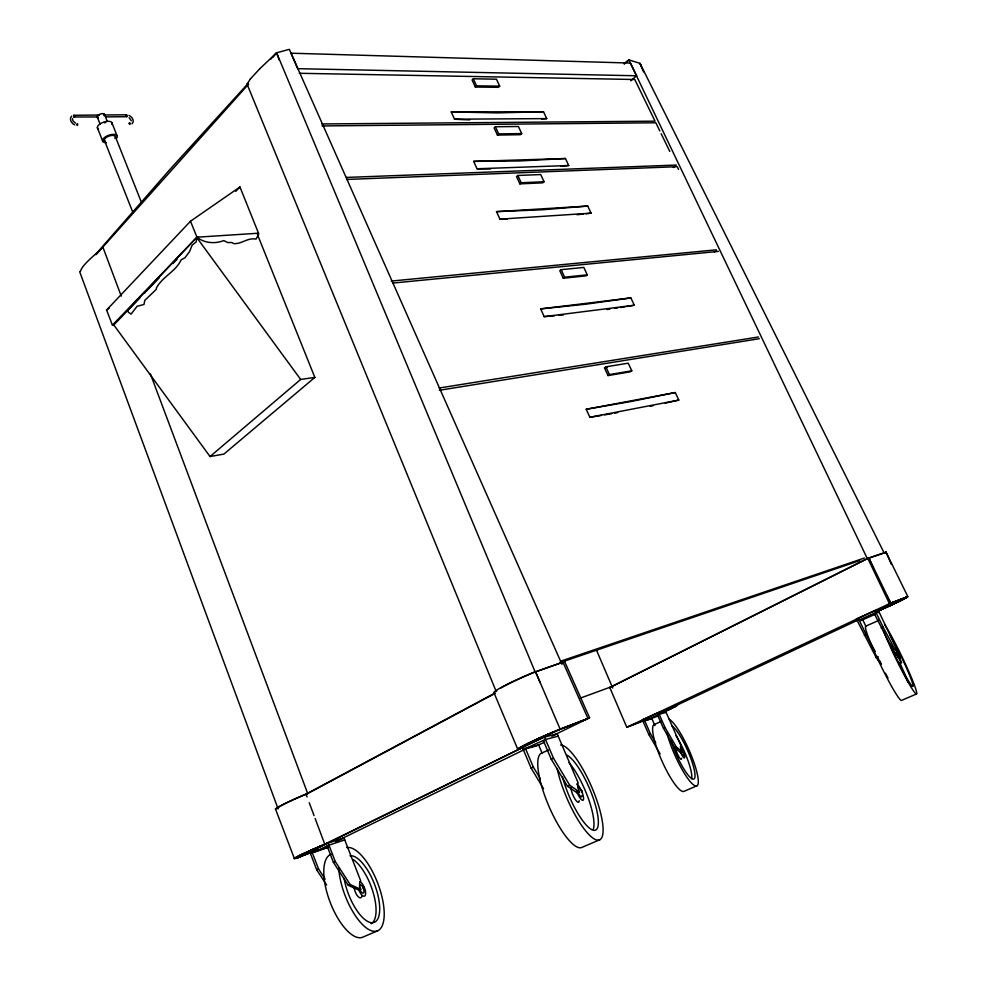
<?xml version="1.0" encoding="UTF-8"?>
<svg xmlns="http://www.w3.org/2000/svg" width="987" height="987" viewBox="0 0 987 987"><rect width="100%" height="100%" fill="white"/><g stroke="black" fill="none" stroke-linecap="round" stroke-linejoin="round"><path stroke-width="1.48" d="M72.384 118.588L73.001 120.969L75.505 123.141M898.589 601.502L907.312 596.802L891.249 604.957L895.752 602.921M190.503 221.224L106.596 310.041L112.407 325.13L196.956 237.201C204.173 243.135 214.87 244.122 223.716 240.594L227.923 242.605L231.76 242.506L234.018 243.678C241.889 243.974 247.836 237.435 255.991 239.088L258.606 234.61L258.52 233.203L239.952 186.975L190.503 221.224L196.956 237.201L196.154 241.901L192.144 245.232L189.479 251.71L185.025 257.693L181.176 259.84C175.624 271.696 162.781 276.372 156.563 287.698L156.082 289.561L144.793 300.369L143.979 304.477L137.131 306.266L131.074 314.125L128.544 312.324L127.422 310.535L196.956 237.201L198.399 237.102L197.277 238.262L300.665 379.452L314.841 377.416L257.385 234.338M126.015 116.022L127.002 116.38L126.657 114.8L104.005 114.998M326.487 843.577L311.781 849.955A31.424 1.135 -23.2 0 0 295.866 857.543L294.792 858.406L298.716 857.234A30.757 1.147 -23.1 0 1 326.475 843.626L324.785 844.267L315.137 818.482M496.782 690.764A34.594 2.764 -23.4 0 0 496.214 691.542L247.058 84.117L250.377 78.972M309.795 852.842L295.977 857.987L303.836 853.644L299.727 855.544M76.998 123.868C78.442 122.684 77.405 127.089 76.826 124.818M95.542 254.51L170.554 168.752L248.305 83.241M250.39 78.948L259.618 68.905M96.121 254.609L248.588 84.142L247.058 84.117M272.622 57.271L276.631 52.792L289.327 49.35L561.985 664.362M551.758 736.129L589.597 717.796L564.638 661.561L535.164 671.95A34.594 2.764 -23.4 0 0 500.804 688.05M71.681 116.084C68.646 118.835 71.557 123.634 74.691 124.893M270.598 59.245L276.631 52.792L535.472 672.715M519.89 748.8L518.2 748.923L532.092 741.619L519.532 748.356L521.173 748.232L324.785 844.267M235.745 191.367L239.952 186.975M112.407 325.13L113.801 324.97L140.216 297.531M144.447 293.139L159.24 277.779M172.972 263.504L177.204 259.112M259.655 68.868L276.631 52.792L279.185 60.047M473.328 78.787L472.082 79.972L475.327 87.029L498.447 87.312L499.693 86.153L496.461 79.194L473.328 78.787L476.573 85.844L499.693 86.153M475.327 87.029L476.573 85.844M131.999 123.881C135.022 121.204 131.999 116.552 128.976 115.38M495.4 126.743L494.129 127.903L497.423 135.071L520.42 134.701L521.691 133.566L518.409 126.496L495.4 126.743L498.694 133.911L521.691 133.566M497.423 135.071L498.694 133.911M624.265 63.958L628.892 59.899L639.995 63.341L884.229 553.127M517.817 175.476L516.522 176.599L519.865 183.878L542.739 182.842L544.047 181.731L540.716 174.551L517.817 175.476L521.173 182.755L544.047 181.731M630.767 80.798L636.615 75.777L630.409 63.057L291.029 53.199L297.716 68.671L636.615 75.777M519.865 183.878L521.173 182.755M113.801 324.97L210.046 456.537L300.665 379.452M314.841 377.416L223.901 454.094L210.046 456.537M624.191 63.686L628.892 59.899L867.659 559.345M673.319 167.494L675.379 165.865M298.716 857.234L559.419 729.43M554.238 731.601A37.432 1.678 -23.4 0 0 518.089 749.318L521.704 748.035A34.89 1.567 -23.4 0 1 528.526 743.396A34.89 1.567 -23.4 0 1 559.752 729.393L589.597 717.796M561.171 269.673L559.814 270.734L563.269 278.248L585.883 275.879L587.24 274.842L583.81 267.428L561.171 269.673L564.626 277.187L587.24 274.842M563.269 278.248L564.626 277.187M519.668 748.232L524.442 745.37M714.428 252.018L716.562 250.476M106.596 310.041L109.113 308.252M298.296 856.371L295.964 857.95M604.463 367.818L605.882 366.831L628.238 363.179L631.779 370.816L630.36 371.791L608.017 375.566L604.463 367.818L607.437 367.337M608.017 375.566L609.448 374.579L631.779 370.816M663.56 712.009A25.489 0.827 -23.5 0 0 674.022 707.074L677.033 705.323L673.677 707.186A24.552 0.777 -23.6 0 0 675.577 705.779L675.824 705.73M675.824 706.001L673.652 707.198M905.165 598.159L901.513 600.071A28.278 0.987 -23.8 0 0 906.202 597.295L907.287 596.851L901.736 600.034A29.351 1.049 -23.8 0 1 882.366 609.028L877.862 611.015A28.29 0.987 -23.8 0 0 905.918 597.406L907.806 596.567L886.03 552.14L867.77 558.297L609.756 687.47L626.807 727.283L643.573 720.658M307.08 797.002L306.007 794.128L494.906 693.096M293.238 799.803A30.042 1.999 -22.8 0 1 307.71 793.548L495.289 693.256M561.924 663.005L564.638 661.561M877.653 611.113A30.35 1.061 -23.8 0 0 907.781 596.777L890.73 603.045L868.893 557.939L612.063 686.496L580.319 698.13M665.855 710.924L676.527 705.36M335.777 841.529L524.763 749.404M526.861 744.038L536.891 739.386M527.848 743.655L531.401 741.965M303.354 853.878L294.731 858.308L297.642 857.715M668.915 709.493L671.579 708.222M672.357 707.901L665.818 710.924M899.428 601.169L891.878 604.661M626.807 727.283L890.73 603.045L886.437 595.001M662.03 712.158L858.036 620.009M876.32 611.348L906.226 597.357A28.759 0.999 -23.8 0 1 878.109 610.842L887.301 606.808M302.947 853.989L307.611 851.892M668.939 709.48L662.733 712.367M532.77 741.299L539.457 738.214M304.403 853.385L309.696 850.954M905.918 597.406L888.942 603.871L890.73 603.045L889.398 603.526L867.77 558.297M891.767 604.772L878.146 610.842M536.286 739.584L547.81 734.488M306.957 852.126L311.917 849.955M884.895 607.844L890.619 605.253M662.968 712.232L665.337 711.158M543.553 788.687L531.129 768.157L522.246 747.085L544.503 737.092L557.186 733.81L578.209 782.975A8.908 2.344 66.7 0 0 579.529 792.03L577.309 793.005L567.525 786.281L551.252 759.213L543.294 740.484M553.115 735.636L557.186 733.81M523.246 749.466L545.527 739.485L558.186 736.142M891.446 564.49L886.03 552.14L884.155 552.979A28.105 1.752 -24.1 0 1 884.204 553.3M544.602 742.224L536.447 745.876L526.182 748.664M326.611 885.031L316.679 869.806L309.61 851.362L328.14 843.071L343.945 837.864L360.761 881.009A7.699 3.01 68.9 0 0 360.748 889.336L358.91 890.138L348.288 885.314L333.421 862.379L327.092 845.995M335.568 841.603L343.945 837.864M310.411 853.447L328.942 845.168L344.747 839.9M548.636 749.984L541.937 752.982A51.287 14.077 66.9 0 0 548.735 805.848A51.287 14.077 66.9 0 0 582.133 847.302L599.923 839.69M874.124 613.309L893.062 650.112L897.923 656.75L899.786 655.936L878.418 610.583L875.099 610.595L856.346 618.948L876.16 657.527L881.157 664.078M857.247 620.823L876.012 612.471L879.306 612.421M860.923 620.601L875.37 614.173M531.129 768.157L533.362 767.158L540.345 778.718M551.252 759.213L553.497 758.213L569.758 785.294L579.529 792.03M657.564 715.032L663.424 728.246L674.614 747.541L680.697 752.637L682.301 751.946A6.354 1.295 65.9 0 1 680.931 745.654L665.374 710.739L658.428 712.639L642.34 719.782L648.903 734.661L660.118 753.895M660.106 713.083L665.374 710.739M658.206 715.908L643.092 721.46L659.18 714.317L666.114 712.392M541.814 737.067L560.122 729.109L535.485 671.579L529.624 674.022A37.111 2.961 -23.4 0 0 494.351 692.899M311.436 850.115L326.993 843.429A30.264 1.123 -23.1 0 0 301.282 854.915A30.264 1.123 -23.1 0 0 299.221 857.037L295.495 858.456A32.472 1.209 -23.1 0 1 321.861 845.526M316.679 869.806L318.542 868.979L325.155 879.133M333.421 862.379L335.284 861.552L350.151 884.5L360.748 889.336M879.183 620.206L865.796 626.14A41.232 3.529 64.2 0 0 880.392 664.707A41.232 3.529 64.2 0 0 901.6 700.388L916.578 693.947M661.413 721.337L654.369 724.458A36.581 7.76 66 0 0 661.981 761.076A36.581 7.76 66 0 0 684.077 791.315L696.933 785.788M864.291 635.48L866.167 634.653L875.235 651.506M881.231 627.991L883.118 627.152L894.95 649.286L899.786 655.936M648.903 734.661L650.519 733.946L655.75 742.927M663.424 728.246L665.041 727.53L676.231 746.838L682.301 751.946M567.525 786.281L569.758 785.294M348.288 885.314L350.151 884.5M876.16 657.527L878.023 656.7M893.062 650.112L894.95 649.286M674.614 747.541L676.231 746.838M553.707 731.861L542.233 736.894A36.223 1.579 -23.4 0 0 521.161 746.962L518.372 748.738L519.433 748.862M321.417 845.736L316.309 847.956M378.033 930.618L363.216 936.971A44.366 17.778 69.1 0 1 330.398 902.895A44.366 17.778 69.1 0 1 331.015 854.323M299.221 857.037L310.547 852.546M629.126 726.309L642.944 720.831M297.346 857.876L309.77 852.953M559.752 729.393L586.327 719.252L559.222 729.59M888.942 603.871L906.239 597.271M126.521 114.788L126.657 116.688L105.646 116.91M73.741 116.984C76.468 116.848 72.507 114.911 74.013 115.282L99.502 115.035M609.756 687.47L610.916 687.063M306.007 794.128L307.71 793.388L302.565 795.534A32.226 2.147 -22.8 0 0 275.694 809.389M559.999 662.622L859.739 560.604M536.62 671.456L562.972 662.166L587.956 718.462M867.351 558.716L882.748 553.46M560.468 661.253L864.39 558.037M314.446 852.089L328.387 847.204L312.25 852.62L318.542 868.979M309.61 851.362L317.691 848.672M298.025 857.456L298.753 857.222A30.252 1.123 -23.1 0 1 296.692 857.259M522.246 747.085L525.183 746.295M121.241 296.1L102.87 247.071C96.331 254.177 82.39 264.097 80.391 271.45M520.667 748.343L521.222 748.208A34.878 1.567 -23.4 0 1 521.876 746.752M665.238 403.115A4929.818 903.944 -39.5 0 0 678.809 400.08L675.268 392.542L630.681 401.561L586.216 409.26L589.856 417.279A4929.818 903.944 -39.5 0 0 601.502 415.404M589.856 417.279L678.809 400.08M586.216 409.26L675.268 392.542M439.4 390.272L759.336 338.701M439.141 388.027L758.497 336.974M626.671 306.501A4415.517 1055.609 -43.9 0 0 634.296 305.23L630.866 297.914L585.747 304.206L540.654 308.894L544.17 316.642A4415.517 1055.609 -43.9 0 0 554.521 315.766M544.17 316.642L634.296 305.23M540.654 308.894L630.866 297.914M585.97 213.76A4038.422 1165.215 -48 0 0 591.102 213.167L587.758 206.061L542.171 209.787L496.498 211.637L499.915 219.151A4038.422 1165.215 -48 0 0 507.404 219.04M393.085 283.047L718.45 251.389M391.296 281.061L716.106 249.847M561.011 166.186A3877.763 1209.84 -50.1 0 0 568.734 165.52L565.452 158.525L519.631 160.955L473.674 161.375L477.029 168.765A3877.763 1209.84 -50.1 0 0 490.638 168.95M196.956 237.201L258.52 233.203M499.915 219.151L591.102 213.167M496.498 211.637L587.758 206.061M541.542 118.921A3737.892 1246.729 -52.2 0 0 546.724 118.613L543.492 111.728L497.436 112.888L451.219 111.913L454.526 119.193A3737.892 1246.729 -52.2 0 0 469.75 119.871M346.708 179.449L677.218 166.692L678.562 169.456M346.486 177.426L676.416 165.051M477.029 168.765L568.734 165.52M473.674 161.375L565.452 158.525M73.877 116.972L98.145 116.984M322.033 125.929L655.837 122.783L659.822 130.963M321.836 123.955L655.047 121.167L634.764 79.503L299.295 73.285M454.526 119.193L546.724 118.613M451.219 111.913L543.492 111.728M74.173 117.194L73.988 115.282M126.657 116.688L126.089 116.034M129.137 117.638L131.345 120.784M897.923 656.75L897.134 655.072L901.575 663.017L899.762 658.058M661.142 133.689L669.778 151.418M897.948 656.269L900.206 660.278L898.947 656.886M875.099 610.595L883.118 627.152M866.043 626.609L862.761 619.787L859.109 619.984L866.167 634.653M605.882 366.831L609.448 374.579M658.428 712.639L665.041 727.53M654.949 725.63L651.889 718.709L644.696 720.757L650.519 733.946M896.764 654.27L896.134 652.789M868.893 557.939L872.533 566.291M641.414 66.647L639.995 63.341L643.549 71.866M680.376 751.872L680.697 752.637A6.354 1.295 65.9 0 0 684.312 757.979A6.354 1.295 65.9 0 0 683.744 753.18M596.284 649.656L612.717 688.038M544.503 737.092L553.497 758.213M542.221 753.402L538.606 744.901L525.466 748.467L533.362 767.158M535.485 671.579L540.222 682.868M493.895 692.529L517.719 749.158M577.309 793.005L576.47 790.846L577.309 793.005A8.908 2.356 66.8 0 0 582.786 800.371A8.908 2.356 66.8 0 0 582.268 792.721A8.908 2.356 66.8 0 0 576.692 784.011M111.778 122.487L116.959 135.527M115.43 136.835L141.314 202.051M104.4 114.245L107.164 121.204M97.368 117.243L100.119 124.214M104.375 140.265L132.986 212.736M97.355 127.644L102.845 141.56M328.14 843.071L335.284 861.552M275.509 809.056L294.348 858.48M150.431 373.962L307.71 793.548M309.227 802.727L314.063 815.62M79.639 271.635L278.075 808.797M358.565 889.188L358.91 890.138A7.699 3.023 69 0 0 364.228 896.245A7.699 3.023 69 0 0 364.943 889.114A7.699 3.023 69 0 0 359.737 881.761M886.03 552.14L886.067 552.473A30.141 1.875 -24.1 0 1 885.265 553.189M277.705 808.538A30.042 1.999 -22.8 0 1 277.544 808.217M278.248 807.539A30.042 1.999 -22.8 0 1 292.14 800.309M663.252 712.096A24.564 0.777 -23.6 0 0 675.268 705.902L677.464 705.1A26.353 0.827 -23.6 0 1 663.967 711.837M671.888 725.926A29.265 5.984 65.9 0 1 691.233 759.509A29.265 5.984 65.9 0 1 690.246 777.411A29.265 5.984 65.9 0 1 671.074 740.743M675.898 735.623A29.252 6.045 65.9 0 1 691.653 778.706M669.371 719.375A36.655 7.501 65.9 0 1 694.206 763.222A36.655 7.501 65.9 0 1 690.9 782.37A36.655 7.501 65.9 0 1 666.99 733.205M680.29 746.9A6.354 1.295 65.9 0 1 683.115 751.675M681.561 758.324A6.341 1.308 65.9 0 1 677.847 754.796A6.341 1.308 65.9 0 1 676.551 747.825M683.51 754.586A3.664 0.753 65.9 0 1 682.696 755.018A3.664 0.753 65.9 0 1 680.722 751.193M680.512 748.8A3.664 0.753 65.9 0 1 681.955 750.552M105.325 141.338A5.799 2.603 -19.5 0 1 106.041 137.637A5.799 2.603 -19.5 0 1 113.16 135.429A5.799 2.603 -19.5 0 1 114.874 138.365M97.281 116.306A3.849 1.789 -19.3 0 1 102.142 113.641A3.849 1.789 -19.3 0 1 104.141 115.726M98.392 117.786A3.849 1.789 -19.3 0 1 97.195 116.811M106.46 142.696A7.736 3.479 -19.5 0 1 103.364 138.624A7.736 3.479 -19.5 0 1 113.357 134.355A7.736 3.479 -19.5 0 1 116.417 138.451M98.515 129.149A7.723 3.529 -19.4 0 1 103.475 122.178A7.723 3.529 -19.4 0 1 111.926 124.362M104.326 122.832A5.786 2.653 -19.4 0 1 105.782 122.487M349.99 855.791A35.495 13.929 69 0 1 376.972 891.545A35.495 13.929 69 0 1 369.076 922.092A35.495 13.929 69 0 1 344.13 878.479M353.321 859.628A35.483 13.991 69 0 1 373.579 893.938A35.483 13.991 69 0 1 371.026 923.77M346.671 847.537A44.477 17.445 69 0 1 381.414 894.58A44.477 17.445 69 0 1 368.176 929.174A44.477 17.445 69 0 1 338.726 868.289M363.796 889.867A4.441 1.74 69 0 1 362.624 893.087A4.441 1.74 69 0 1 359.613 888.09M359.441 886.153A4.441 1.74 69 0 1 363.056 887.695M361.847 896.208A7.699 3.035 69 0 1 358.01 896.492A7.699 3.035 69 0 1 354.197 888.004M890.052 635.209A32.978 2.529 64.1 0 1 909.607 675.268A32.978 2.529 64.1 0 1 908.805 681.425A32.978 2.529 64.1 0 1 889.114 642.426M890.891 644.955A32.966 2.603 64.1 0 1 893.346 649.668M899.502 662.265A32.966 2.603 64.1 0 1 907.917 682.14M884.512 624.265A41.318 3.171 64.1 0 1 911.433 677.637A41.318 3.171 64.1 0 1 910.162 685.669A41.318 3.171 64.1 0 1 883.464 630.878M887.992 678.02A32.904 2.813 64.2 0 1 885.462 673.22M880.972 664.202A32.904 2.813 64.2 0 1 877.307 656.367M880.762 663.227A7.131 0.617 64.3 0 1 880.379 662.4M880.009 661.586A7.131 0.617 64.3 0 1 879.688 660.821M653.234 405.669A4929.818 903.944 -39.5 0 1 650.248 406.299M617.628 412.615A4929.818 903.944 -39.5 0 1 614.691 413.146M611.743 413.664A4929.818 903.944 -39.5 0 1 604.426 414.91M566.587 755.006A41.047 10.845 66.8 0 1 594.495 801.999A41.047 10.845 66.8 0 1 589.56 828.204A41.047 10.845 66.8 0 1 562.504 776.707M568.981 762.618A41.022 10.943 66.8 0 1 588.092 797.804A41.022 10.943 66.8 0 1 593.286 829.327M560.567 745.025A51.435 13.584 66.8 0 1 597.073 801A51.435 13.584 66.8 0 1 591.781 837.21A51.435 13.584 66.8 0 1 557.137 768.515M579.209 800.691A8.895 2.369 66.8 0 1 574.928 798.927A8.895 2.369 66.8 0 1 570.967 787.392M581.861 795.497A5.145 1.357 66.8 0 1 580.664 796.509A5.145 1.357 66.8 0 1 578.024 792.105M578.086 787.54A5.145 1.357 66.8 0 1 579.233 788.786M625.141 306.747A4415.517 1055.609 -43.9 0 1 620.589 307.475M617.541 307.944A4415.517 1055.609 -43.9 0 1 614.506 308.413M609.966 309.091A4415.517 1055.609 -43.9 0 1 606.931 309.536M563.429 314.902A4415.517 1055.609 -43.9 0 1 558.975 315.346M583.403 214.031A4038.422 1165.215 -48 0 1 577 214.71M582.453 792.228L581.022 789.699L582.453 792.228M129.186 123.227C129.766 126.817 131.123 121.389 129.186 123.227M364.265 889.065C361.896 889.805 363.524 884.266 364.265 889.065M684.028 752.39L683.066 750.391L684.028 752.39M900.884 656.923L899.749 654.591L900.884 656.923"/></g></svg>
